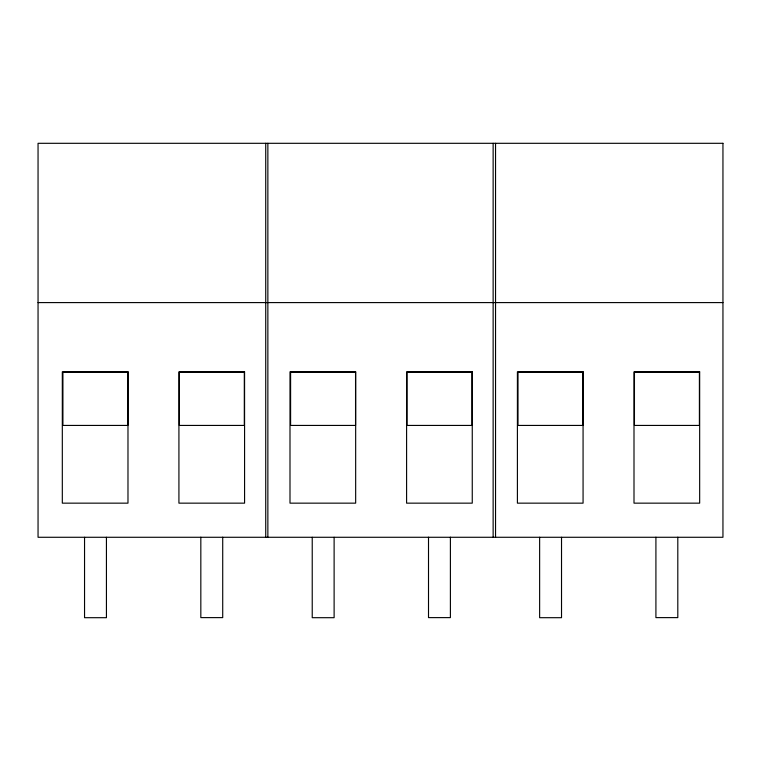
<?xml version="1.0" encoding="UTF-8"?>
<svg xmlns="http://www.w3.org/2000/svg" width="761" height="761" viewBox="0 0 761 761"><rect width="100%" height="100%" fill="white"/><g stroke="black" fill="none" stroke-linecap="round" stroke-linejoin="round"><path stroke-width="1.14" d="M38.05 302.593L722.95 302.593M677.804 537.199L677.804 617.618L655.915 617.618L655.915 537.199M561.523 537.276L561.523 617.694L539.635 617.694L539.635 537.276M495.544 143.306L495.544 537.276M493.138 143.306L493.138 537.276M450.398 537.199L450.398 617.618L428.51 617.618L428.51 537.199M334.117 537.276L334.117 617.694L312.229 617.694L312.229 537.276M267.862 143.306L267.862 537.276M265.732 143.306L265.732 537.276M222.716 537.199L222.716 617.618L200.828 617.618L200.828 537.199M106.435 537.276L106.435 617.694L84.547 617.694L84.547 537.276M722.95 143.306L38.05 143.306L38.05 537.276L722.95 537.276L722.95 143.306M127.981 371.834L62.316 371.834L62.316 503.154L127.981 503.154L127.981 371.834M244.576 371.834L178.921 371.834L178.921 503.154L244.576 503.154L244.576 371.834M355.663 371.834L289.998 371.834L289.998 503.154L355.663 503.154L355.663 371.834M472.258 371.834L406.593 371.834L406.593 503.154L472.258 503.154L472.258 371.834M583.069 371.834L517.404 371.834L517.404 503.154L583.069 503.154L583.069 371.834M699.663 371.834L633.999 371.834L633.999 503.154L699.663 503.154L699.663 371.834M127.867 372.177L62.916 372.177L62.916 425.428L127.867 425.428L127.867 372.177M244.31 372.177L179.358 372.177L179.358 425.428L244.31 425.428L244.31 372.177M355.549 372.177L290.597 372.177L290.597 425.428L355.549 425.428L355.549 372.177M471.991 372.177L407.04 372.177L407.04 425.428L471.991 425.428L471.991 372.177M582.955 372.177L518.003 372.177L518.003 425.428L582.955 425.428L582.955 372.177M699.397 372.177L634.446 372.177L634.446 425.428L699.397 425.428L699.397 372.177"/></g></svg>
